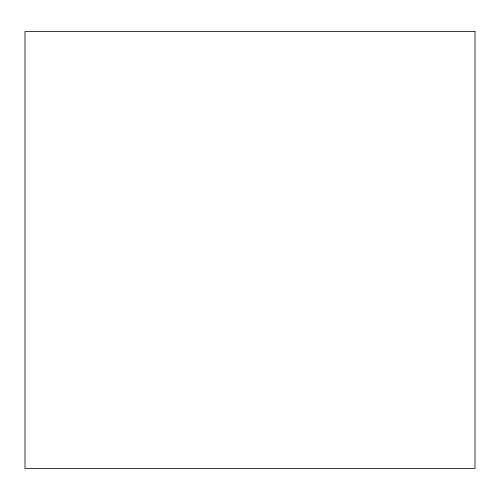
<?xml version="1.0" encoding="UTF-8"?>
<svg xmlns="http://www.w3.org/2000/svg" width="500" height="500" viewBox="0 0 500 500"><rect width="100%" height="100%" fill="white"/><g stroke="black" fill="none" stroke-linecap="round" stroke-linejoin="round"><path stroke-width="0.75" d="M475 31.619L25 31.619L25 468.381L475 468.381L475 31.619"/></g></svg>
